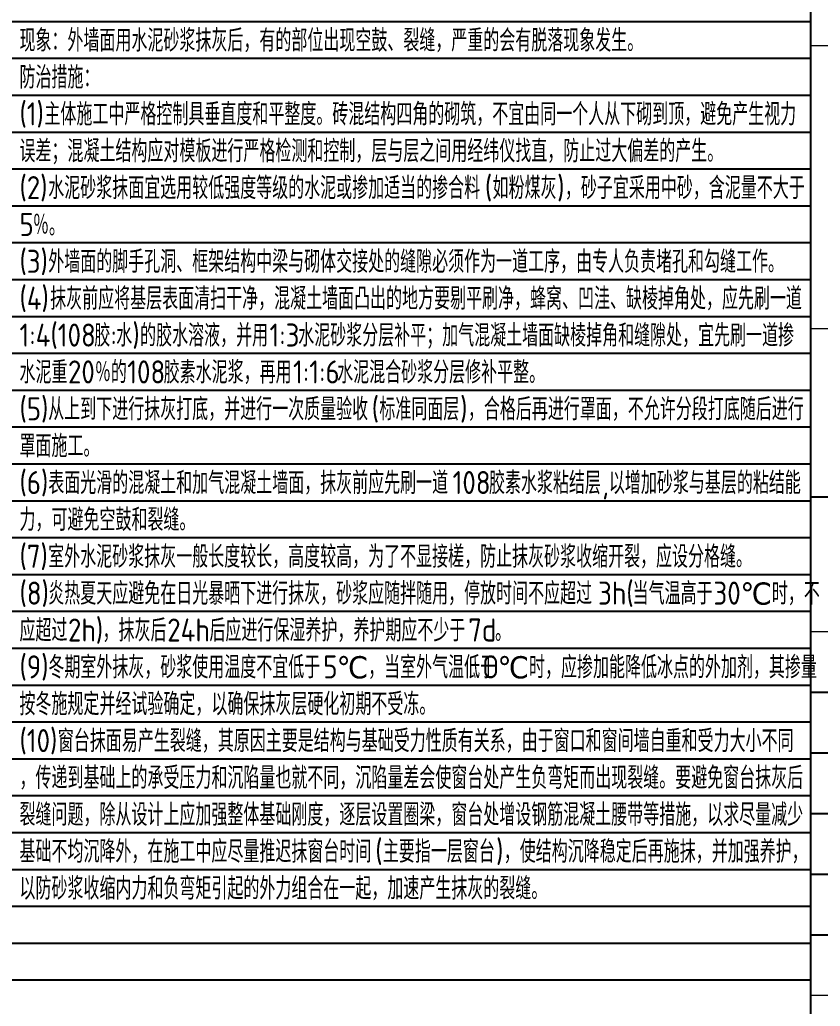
# Model space of a CAD drawing. Extents: x -737978 to 768813, y -372247 to 1140308.
# Drawn here: x 125695 to 142741, y -25932 to -4937 of the extents above; entities that cross this region are included whole.
import ezdxf

# ---------------------------------------------------------------- set-up
doc = ezdxf.new("R2010")
doc.units = 0
doc.header["$LTSCALE"] = 10
doc.header["$MEASUREMENT"] = 0
doc.layers.get('0').update_dxf_attribs({"linetype": 'CONTINUOUS'})
for name, color, linetype in [('A-ANNO-TABS', 7, 'CONTINUOUS'), ('A-ANNO-TEXT', 7, 'CONTINUOUS'), ('PUB_TITLE', 4, 'CONTINUOUS')]:
    doc.layers.add(name, color=color, linetype=linetype)
doc.styles.add('A-单线字', font='GBENOR', dxfattribs={"bigfont": 'GBCBIG'})

# ---------------------------------------------------------------- blocks, each defined once
blk = doc.blocks.new('A$C3F831266')
at = {"layer": 'A-ANNO-TABS', "color": 8}
for p, q in [((73460, 37650), (50, 37650)), ((73460, 36850), (50, 36850)), ((73460, 36050), (50, 36050)), ((73460, 35250), (50, 35250)), ((73460, 34450), (50, 34450)), ((73460, 33650), (50, 33650)), ((73460, 32850), (50, 32850)), ((73460, 32050), (50, 32050)), ((73460, 31250), (50, 31250)), ((73460, 30450), (50, 30450)), ((73460, 29650), (50, 29650)), ((73460, 28850), (50, 28850)), ((73460, 28050), (50, 28050)), ((73460, 27250), (50, 27250)), ((73460, 26450), (50, 26450)), ((73460, 25650), (50, 25650)), ((73460, 24850), (50, 24850)), ((73460, 24050), (50, 24050)), ((73460, 23250), (50, 23250)), ((73460, 22450), (50, 22450)), ((73460, 21650), (50, 21650)), ((73460, 20850), (50, 20850)), ((73460, 20050), (50, 20050)), ((73460, 19250), (50, 19250)), ((73460, 18450), (50, 18450)), ((73460, 17650), (50, 17650)), ((73460, 16850), (50, 16850))]:
    blk.add_line(p, q, dxfattribs=at)
blk.add_lwpolyline([(73460, 54450), (50, 54450), (50, 2450), (73460, 2450)], close=True, dxfattribs=at)
at = {"layer": 'A-ANNO-TEXT', "color": 0, "style": 'A-单线字'}
for s, height, p in [('现象：外墙面用水泥砂浆抹灰后，有的部位出现空鼓、裂缝，严重的会有脱落现象发生。', 482.27, (56278, 37001)), ('防治措施：', 482.3, (56278, 36201)), ('(1)', 500, (56278, 35401)), ('主体施工中严格控制具垂直度和平整度。砖混结构四角的砌筑，不宜由同一个人从下砌到顶，避免产生视力', 482.27, (56820, 35401)), ('误差；混凝土结构应对模板进行严格检测和控制，层与层之间用经纬仪找直，防止过大偏差的产生。', 482.27, (56278, 34601)), ('(2)', 500, (56278, 33801)), ('水泥砂浆抹面宜选用较低强度等级的水泥或掺加适当的掺合料', 482.27, (56903, 33801)), ('(', 500, (66382, 33801)), ('如粉煤灰', 482.3, (66549, 33801)), (')', 500, (67953, 33801)), ('，砂子宜采用中砂，含泥量不大于', 482.27, (68119, 33801)), ('5', 500, (56278, 33001)), ('％。', 482.3, (56570, 33001)), ('(3)', 500, (56278, 32201)), ('外墙面的脚手孔洞、框架结构中梁与砌体交接处的缝隙必须作为一道工序，由专人负责堵孔和勾缝工作。', 482.27, (56903, 32201)), ('(4)', 500, (56278, 31401)), ('抹灰前应将基层表面清扫干净，混凝土墙面凸出的地方要剔平刷净，蜂窝、凹洼、缺棱掉角处，应先刷一道', 482.27, (56945, 31401)), ('1:4(108', 500, (56278, 30601)), ('胶', 482, (57903, 30601)), ('水', 482, (58379, 30601)), (')', 500, (58730, 30601)), ('的胶水溶液，并用', 482.3, (58897, 30601)), ('1:3', 500, (61705, 30601)), ('水泥砂浆分层补平；加气混凝土墙面缺棱掉角和缝隙处，宜先刷一道掺', 482.27, (62330, 30601)), (':', 500, (58254, 30601)), ('水泥重', 482.3, (56278, 29801)), ('20', 500, (57331, 29801)), ('％的', 482.3, (57915, 29801)), ('108', 500, (58617, 29801)), ('胶素水泥浆，再用', 482.3, (59408, 29801)), ('1:1:6', 500, (62217, 29801)), ('水泥混合砂浆分层修补平整。', 482.27, (63175, 29801)), ('(5)', 500, (56278, 29001)), ('(', 500, (63924, 29001)), (')', 500, (65846, 29001)), ('从上到下进行抹灰打底，并进行一次质量验收', 482.27, (56903, 29001)), ('标准同面层', 482.3, (64091, 29001)), ('，合格后再进行罩面，不允许分段打底随后进行', 482.27, (66013, 29001)), ('罩面施工。', 482.3, (56278, 28201)), ('(6)', 500, (56278, 27401)), ('表面光滑的混凝土和加气混凝土墙面，抹灰前应先刷一道', 482.27, (56903, 27401)), ('108', 500, (65680, 27401)), ('胶素水浆粘结层', 482.3, (66471, 27401)), ('以增加砂浆与基层的粘结能', 482.27, (69075, 27401)), (',', 500, (68929, 27401)), ('力，可避免空鼓和裂缝。', 482.27, (56278, 26601)), ('(7)', 500, (56278, 25801)), ('室外水泥砂浆抹灰一般长度较长，高度较高，为了不显接槎，防止抹灰砂浆收缩开裂，应设分格缝。', 482.27, (56903, 25801)), ('(8)', 500, (56278, 25001)), ('炎热夏天应避免在日光暴晒下进行抹灰，砂浆应随拌随用，停放时间不应超过', 482.27, (56903, 25001)), ('3h(', 500, (68839, 25001)), ('当气温高于', 482.3, (69589, 25001)), ('30', 500, (71345, 25001)), ('℃时，不', 482.3, (71928, 25001)), ('应超过', 482.3, (56278, 24201)), ('2h)', 500, (57331, 24201)), ('，抹灰后', 482.3, (58081, 24201)), ('24h', 500, (59486, 24201)), ('后应进行保湿养护，养护期应不少于', 482.27, (60402, 24201)), ('7d', 500, (66019, 24201)), ('。', 482, (66603, 24201)), ('(9)', 500, (56278, 23401)), ('冬期室外抹灰，砂浆使用温度不宜低于', 482.27, (56905, 23401)), ('5', 500, (62873, 23401)), ('℃，当室外气温低于', 482.3, (63164, 23401)), ('O', 500, (66324, 23401)), ('℃时，应掺加能降低冰点的外加剂，其掺量', 482.27, (66657, 23401)), ('按冬施规定并经试验确定，以确保抹灰层硬化初期不受冻。', 482.27, (56278, 22601)), ('(10)', 500, (56278, 21801)), ('窗台抹面易产生裂缝，其原因主要是结构与基础受力性质有关系，由于窗口和窗间墙自重和受力大小不同', 482.27, (57111, 21801)), ('，传递到基础上的承受压力和沉陷量也就不同，沉陷量差会使窗台处产生负弯矩而出现裂缝。要避免窗台抹灰后', 482.27, (56278, 21001)), ('裂缝问题，除从设计上应加强整体基础刚度，逐层设置圈梁，窗台处增设钢筋混凝土腰带等措施，以求尽量减少', 482.27, (56278, 20201)), ('基础不均沉降外，在施工中应尽量推迟抹窗台时间', 482.27, (56278, 19401)), ('(', 500, (64002, 19401)), ('主要指一层窗台', 482.3, (64168, 19401)), (')', 500, (66626, 19401)), ('，使结构沉降稳定后再施抹，并加强养护，', 482.27, (66792, 19401)), ('以防砂浆收缩内力和负弯矩引起的外力组合在一起，加速产生抹灰的裂缝。', 482.27, (56278, 18601))]:
    blk.add_text(s, height=height, dxfattribs=at).set_placement(p)
blk = doc.blocks.new('TQ1')
at = {"layer": 'PUB_TITLE'}
for p, q in [((-49855, -399055), (-43855, -399055)), ((-49855, -401955), (-43855, -401955)), ((-49855, -402855), (-43855, -402855)), ((-49855, -403755), (-43855, -403755)), ((-49855, -404655), (-43855, -404655)), ((-49855, -405555), (-43855, -405555))]:
    blk.add_line(p, q, dxfattribs=at)
at = {"layer": 'PUB_TITLE', "const_width": 20}
for points in [[(-49855, -378414), (-49855, -418455)], [(-49855, -392355), (-43855, -392355)], [(-49855, -396559), (-43855, -396559)], [(-49855, -401055), (-43855, -401055)], [(-49855, -406455), (-43855, -406455)]]:
    blk.add_lwpolyline(points, dxfattribs=at)

msp = doc.modelspace()

# ---------------------------------------------------------------- block references
for name, p, xscale, yscale, zscale in [('TQ1', (214008.5, 556956.1), 1.433507481003284, 1.433507481003284, 1.433507481003284), ('A$C3F831266', (70493.3, -41905.7), 0.9807750660520057, 0.9807750660520057, 0.9807750660520057)]:
    msp.add_blockref(name, p, dxfattribs=dict(xscale=xscale, yscale=yscale, zscale=zscale))

doc.saveas('drawing.dxf')
